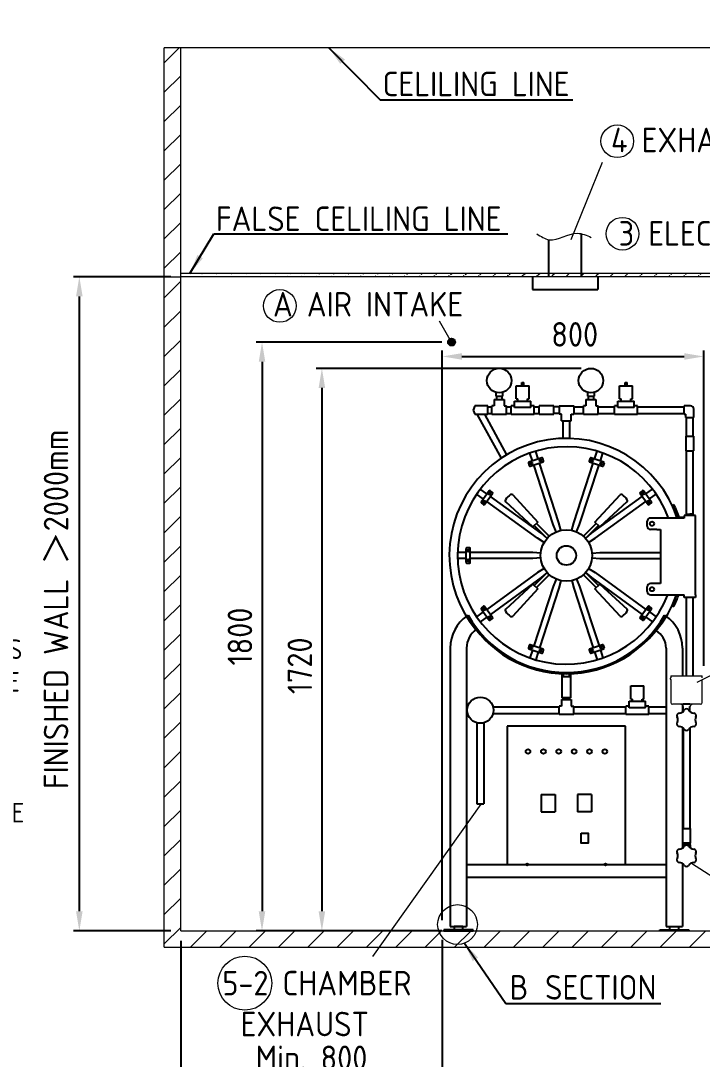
# Model space of a CAD drawing. Header units: millimetres. Extents: x -206364 to -140183, y -25143 to -12692.
# Drawn here: x -203042 to -200958, y -23269 to -20094 of the extents above; entities that cross this region are included whole.
import ezdxf

# ---------------------------------------------------------------- set-up
doc = ezdxf.new("R2010")
doc.units = ezdxf.units.MM
doc.linetypes.add('HIDDEN', pattern=[9.525, 6.35, -3.175])
doc.layers.get('0').update_dxf_attribs({"lineweight": 25})
for name, color, linetype, lineweight in [('D', 3, 'Continuous', 13), ('H', 2, 'HIDDEN', 15), ('S', 4, 'Continuous', 15)]:
    doc.layers.add(name, color=color, linetype=linetype, lineweight=lineweight)
doc.styles.get("Standard").update_dxf_attribs({"font": 'KAIU.TTF'})
doc.styles.add('STU25', font='isocp2.shx')
doc.dimstyles.new('STU25', dxfattribs={"dimscale": 30, "dimtxt": 2.5, "dimasz": 2, "dimexe": 0.6, "dimexo": 1, "dimgap": 1, "dimtad": 1, "dimdsep": 46, "dimtxsty": 'STU25', "dimcen": 2, "dimazin": 2, "dimtfac": 1, "dimtmove": 0, "dimatfit": 3, "dimfxl": 0, "dimtolj": 1, "dimtzin": 0, "dimarcsym": 0})
doc.dimstyles.new('STU25$7', dxfattribs={"dimscale": 30, "dimtxt": 2.5, "dimasz": 2, "dimexe": 1.25, "dimexo": 0.625, "dimgap": 1, "dimtad": 0, "dimdec": 4, "dimdsep": 46, "dimtxsty": 'STU25', "dimcen": 2.5, "dimazin": 2, "dimtfac": 1, "dimtdec": 4, "dimtmove": 0, "dimatfit": 3, "dimfxl": 0, "dimtolj": 1, "dimtzin": 0, "dimarcsym": 0})

# ---------------------------------------------------------------- blocks, each defined once
blk = doc.blocks.new('*D11')
at = {"layer": 'D', "color": 0, "linetype": 'Continuous', "lineweight": -2}
for p, q in [((-201753.4, -22843.9), (-201753.4, -21102.7)), ((-200953.4, -22066.9), (-200953.4, -21102.7)), ((-201693.4, -21120.7), (-201013.4, -21120.7))]:
    blk.add_line(p, q, dxfattribs=at)
at = {"layer": 'D', "color": 0}
for points in [[(-201693.4, -21110.7), (-201693.4, -21130.7), (-201753.4, -21120.7)], [(-201013.4, -21130.7), (-201013.4, -21110.7), (-200953.4, -21120.7)]]:
    blk.add_solid(points, dxfattribs=at)
at = {"layer": 'Defpoints', "color": 0}
for p in [(-200953.4, -21120.7), (-200953.4, -22096.9), (-201753.4, -22873.9)]:
    blk.add_point(p, dxfattribs=at)
at = {"layer": 'D', "color": 0, "insert": (-201348.4, -21053.2), "char_height": 75, "attachment_point": 5, "style": 'STU25'}
blk.add_mtext('\\A1;800', dxfattribs=at)
blk = doc.blocks.new('*D12')
at = {"layer": 'D', "color": 0, "linetype": 'Continuous', "lineweight": -2}
for p, q in [((-201328.9, -21157.1), (-202139.6, -21157.1)), ((-202121.6, -21217.1), (-202121.6, -22816.9)), ((-201847, -22876.9), (-202139.6, -22876.9))]:
    blk.add_line(p, q, dxfattribs=at)
at = {"layer": 'D', "color": 0}
for points in [[(-202111.6, -21217.1), (-202131.6, -21217.1), (-202121.6, -21157.1)], [(-202131.6, -22816.9), (-202111.6, -22816.9), (-202121.6, -22876.9)]]:
    blk.add_solid(points, dxfattribs=at)
at = {"layer": 'Defpoints', "color": 0}
for p in [(-201298.9, -21157.1), (-202121.6, -22876.9), (-201817, -22876.9)]:
    blk.add_point(p, dxfattribs=at)
at = {"layer": 'D', "color": 0, "insert": (-202189.1, -22066.3), "char_height": 75, "attachment_point": 5, "rotation": 90, "style": 'STU25'}
blk.add_mtext('\\A1;{\\Fisocp2.shx;1720}', dxfattribs=at)
blk = doc.blocks.new('*D13')
at = {"layer": 'D', "color": 0, "lineweight": -2}
for p, q in [((-202553.4, -22906.9), (-202553.4, -23350.4)), ((-201753.4, -22903.9), (-201753.4, -23350.4)), ((-202493.4, -23332.4), (-201813.4, -23332.4))]:
    blk.add_line(p, q, dxfattribs=at)
at = {"layer": 'D', "color": 0}
for points in [[(-202493.4, -23322.4), (-202493.4, -23342.4), (-202553.4, -23332.4)], [(-201813.4, -23342.4), (-201813.4, -23322.4), (-201753.4, -23332.4)]]:
    blk.add_solid(points, dxfattribs=at)
at = {"layer": 'Defpoints', "color": 0}
for p in [(-202553.4, -22876.9), (-201753.4, -22873.9), (-201753.4, -23332.4)]:
    blk.add_point(p, dxfattribs=at)
at = {"layer": 'D', "color": 0, "insert": (-202153.4, -23264.9), "char_height": 75, "attachment_point": 5, "style": 'STU25'}
blk.add_mtext('\\A1;Min. 800', dxfattribs=at)
blk = doc.blocks.new('*D15')
at = {"layer": 'D', "color": 0, "lineweight": -2}
for p, q in [((-201755.1, -21076.9), (-202322.7, -21076.9)), ((-202304.7, -21136.9), (-202304.7, -22816.9)), ((-201755.1, -22876.9), (-202322.7, -22876.9))]:
    blk.add_line(p, q, dxfattribs=at)
at = {"layer": 'D', "color": 0}
for points in [[(-202294.7, -21136.9), (-202314.7, -21136.9), (-202304.7, -21076.9)], [(-202314.7, -22816.9), (-202294.7, -22816.9), (-202304.7, -22876.9)]]:
    blk.add_solid(points, dxfattribs=at)
at = {"layer": 'Defpoints', "color": 0}
for p in [(-201725.1, -21076.9), (-202304.7, -22876.9), (-201725.1, -22876.9)]:
    blk.add_point(p, dxfattribs=at)
at = {"layer": 'D', "color": 0, "insert": (-202372.2, -21976.9), "char_height": 75, "attachment_point": 5, "rotation": 90, "style": 'STU25'}
blk.add_mtext('\\A1;1800', dxfattribs=at)
blk = doc.blocks.new('*D18')
at = {"layer": 'D', "color": 0, "lineweight": -2}
for p, q in [((-200153.4, -22857.3), (-200153.4, -23698.6)), ((-202553.4, -22906.9), (-202553.4, -23698.6)), ((-202493.4, -23680.6), (-200213.4, -23680.6))]:
    blk.add_line(p, q, dxfattribs=at)
at = {"layer": 'D', "color": 0}
for points in [[(-202493.4, -23670.6), (-202493.4, -23690.6), (-202553.4, -23680.6)], [(-200213.4, -23690.6), (-200213.4, -23670.6), (-200153.4, -23680.6)]]:
    blk.add_solid(points, dxfattribs=at)
at = {"layer": 'Defpoints', "color": 0}
for p in [(-200153.4, -22827.3), (-202553.4, -22876.9), (-200153.4, -23680.6)]:
    blk.add_point(p, dxfattribs=at)
at = {"layer": 'D', "color": 0, "insert": (-201305.8, -23609.3), "char_height": 75, "attachment_point": 5, "style": 'STU25'}
blk.add_mtext('\\A1;2400(STERILIZE SPACE)', dxfattribs=at)
blk = doc.blocks.new('*D20')
at = {"layer": 'D', "color": 0, "lineweight": -2}
for p, q in [((-202583.4, -20876.9), (-202881.4, -20876.9)), ((-202863.4, -20936.9), (-202863.4, -22816.9)), ((-202583.4, -22876.9), (-202881.4, -22876.9))]:
    blk.add_line(p, q, dxfattribs=at)
at = {"layer": 'D', "color": 0}
for points in [[(-202853.4, -20936.9), (-202873.4, -20936.9), (-202863.4, -20876.9)], [(-202873.4, -22816.9), (-202853.4, -22816.9), (-202863.4, -22876.9)]]:
    blk.add_solid(points, dxfattribs=at)
at = {"layer": 'Defpoints', "color": 0}
for p in [(-202553.4, -20876.9), (-202863.4, -22876.9), (-202553.4, -22876.9)]:
    blk.add_point(p, dxfattribs=at)
at = {"layer": 'D', "color": 0, "insert": (-202972.1, -22443.6), "char_height": 75, "attachment_point": 1, "rotation": 90, "style": 'STU25'}
blk.add_mtext('\\A1;FINISHED WALL {\\f標楷體|b0|i0|c136|p65;＞}2000mm', dxfattribs=at)

msp = doc.modelspace()

# ---------------------------------------------------------------- hatches: boundary and pattern name
msp.add_hatch(color=256).paths.add_polyline_path([(-201714.293, -21076.854, 1), (-201735.815, -21076.854, 1)])
at = {"layer": 'H', "linetype": 'HIDDEN', "ltscale": 5}
h = msp.add_hatch(dxfattribs=at)
h.set_pattern_fill('ANSI31', color=256, scale=20, style=0)
h.set_pattern_definition([(45, (31760.416, -3360.563), (-44.90128, 44.90128), [])])
h.paths.add_polyline_path([(-200103.423, -22926.854), (-200103.423, -20176.854), (-200153.423, -20176.854), (-200153.423, -22876.854), (-202553.423, -22876.854), (-202553.423, -20176.854), (-202603.423, -20176.854), (-202603.423, -22926.854)])
at = {"layer": 'H'}
h = msp.add_hatch(dxfattribs=at)
h.set_pattern_fill('ANSI31', color=256, scale=10, style=0)
h.set_pattern_definition([(45, (34989.665, -3360.563), (-22.4506403, 22.4506403), [])])
edge = h.paths.add_edge_path()
edge.add_line((-200153.423, -20876.854), (-202553.423, -20876.854))
edge.add_line((-200153.423, -20866.854), (-202553.423, -20866.854))

# ---------------------------------------------------------------- linework, layer by layer
at = {"linetype": 'Continuous'}
for p, q in [((-201327.923, -20876.854), (-201327.923, -20745.547)), ((-201427.923, -20876.854), (-201427.923, -20763.457)), ((-201477.923, -20876.854), (-201477.923, -20915.997)), ((-201277.923, -20876.854), (-201277.923, -20915.997)), ((-201477.923, -20915.997), (-201277.923, -20915.997)), ((-201510.347, -21210.621), (-201510.347, -21200.621)), ((-201510.347, -21200.621), (-201504.347, -21200.621)), ((-201504.347, -21210.621), (-201504.347, -21200.621)), ((-201194.423, -21210.621), (-201194.423, -21200.621)), ((-201194.423, -21200.621), (-201188.423, -21200.621)), ((-201188.423, -21210.621), (-201188.423, -21200.621)), ((-201589.357, -21230.773), (-201589.357, -21242.131)), ((-201569.357, -21230.773), (-201569.357, -21242.131)), ((-201527.347, -21210.621), (-201487.347, -21210.621)), ((-201527.347, -21250.621), (-201527.347, -21210.621)), ((-201487.347, -21250.621), (-201487.347, -21210.621)), ((-201308.923, -21230.773), (-201308.923, -21242.131)), ((-201288.923, -21230.773), (-201288.923, -21242.131)), ((-201211.423, -21210.621), (-201171.423, -21210.621)), ((-201211.423, -21250.621), (-201211.423, -21210.621)), ((-201171.423, -21250.621), (-201171.423, -21210.621)), ((-201594.357, -21252.131), (-201594.357, -21272.131)), ((-201594.357, -21252.131), (-201564.357, -21252.131)), ((-201589.357, -21242.131), (-201569.357, -21242.131)), ((-201589.357, -21252.131), (-201569.357, -21252.131)), ((-201587.357, -21242.131), (-201587.357, -21252.131)), ((-201571.357, -21242.131), (-201571.357, -21252.131)), ((-201571.357, -21242.131), (-201571.357, -21252.131)), ((-201564.357, -21252.131), (-201564.357, -21272.131)), ((-201532.347, -21267.131), (-201532.347, -21257.131)), ((-201532.347, -21257.131), (-201482.347, -21257.131)), ((-201532.347, -21277.131), (-201532.347, -21267.131)), ((-201527.347, -21250.621), (-201522.347, -21250.621)), ((-201522.347, -21257.131), (-201522.347, -21250.621)), ((-201492.347, -21250.621), (-201487.347, -21250.621)), ((-201492.347, -21257.131), (-201492.347, -21250.621)), ((-201482.347, -21267.131), (-201482.347, -21257.131)), ((-201482.347, -21277.131), (-201482.347, -21267.131)), ((-201313.923, -21252.131), (-201283.923, -21252.131)), ((-201313.923, -21252.131), (-201313.923, -21272.131)), ((-201308.923, -21242.131), (-201288.923, -21242.131)), ((-201308.923, -21252.131), (-201288.923, -21252.131)), ((-201306.923, -21242.131), (-201306.923, -21252.131)), ((-201290.923, -21242.131), (-201290.923, -21252.131)), ((-201290.923, -21242.131), (-201290.923, -21252.131)), ((-201283.923, -21252.131), (-201283.923, -21272.131)), ((-201216.423, -21257.131), (-201166.423, -21257.131)), ((-201216.423, -21267.131), (-201216.423, -21257.131)), ((-201216.423, -21277.131), (-201216.423, -21267.131)), ((-201211.423, -21250.621), (-201206.423, -21250.621)), ((-201206.423, -21257.131), (-201206.423, -21250.621)), ((-201176.423, -21250.621), (-201171.423, -21250.621)), ((-201176.423, -21257.131), (-201176.423, -21250.621)), ((-201166.423, -21267.131), (-201166.423, -21257.131)), ((-201166.423, -21277.131), (-201166.423, -21267.131)), ((-201653.923, -21272.131), (-201658.923, -21284.631)), ((-201658.923, -21284.631), (-201653.923, -21297.131)), ((-201613.923, -21272.131), (-201653.923, -21272.131)), ((-201653.923, -21297.131), (-201613.923, -21297.131)), ((-201647.587, -21297.131), (-201573.721, -21432.07)), ((-201624.493, -21297.131), (-201556.806, -21421.368)), ((-201613.923, -21297.131), (-201613.923, -21272.131)), ((-201613.923, -21274.631), (-201601.857, -21274.631)), ((-201613.923, -21294.631), (-201601.857, -21294.631)), ((-201601.857, -21297.131), (-201601.857, -21272.131)), ((-201594.357, -21272.131), (-201601.857, -21272.131)), ((-201601.857, -21297.131), (-201556.857, -21297.131)), ((-201564.357, -21272.131), (-201556.857, -21272.131)), ((-201556.857, -21297.131), (-201556.857, -21272.131)), ((-201556.857, -21274.631), (-201542.347, -21274.631)), ((-201556.857, -21294.631), (-201542.347, -21294.631)), ((-201542.347, -21297.131), (-201542.347, -21272.131)), ((-201532.347, -21272.131), (-201542.347, -21272.131)), ((-201542.347, -21297.131), (-201472.347, -21297.131)), ((-201482.347, -21277.131), (-201532.347, -21277.131)), ((-201472.347, -21272.131), (-201482.347, -21272.131)), ((-201472.347, -21297.131), (-201472.347, -21272.131)), ((-201472.347, -21274.631), (-201456.812, -21274.631)), ((-201472.347, -21294.631), (-201456.812, -21294.631)), ((-201456.812, -21297.131), (-201456.812, -21272.131)), ((-201411.812, -21272.131), (-201456.812, -21272.131)), ((-201456.812, -21297.131), (-201411.812, -21297.131)), ((-201411.812, -21297.131), (-201411.812, -21272.131)), ((-201396.423, -21274.631), (-201411.812, -21274.631)), ((-201396.423, -21294.631), (-201411.812, -21294.631)), ((-201396.423, -21272.131), (-201396.423, -21297.131)), ((-201396.423, -21272.131), (-201351.423, -21272.131)), ((-201388.923, -21297.131), (-201396.423, -21297.131)), ((-201388.923, -21317.131), (-201388.923, -21297.131)), ((-201358.923, -21297.131), (-201351.423, -21297.131)), ((-201358.923, -21317.131), (-201358.923, -21297.131)), ((-201351.423, -21272.131), (-201351.423, -21297.131)), ((-201351.423, -21274.631), (-201321.423, -21274.631)), ((-201351.423, -21294.631), (-201321.423, -21294.631)), ((-201321.423, -21297.131), (-201321.423, -21272.131)), ((-201313.923, -21272.131), (-201321.423, -21272.131)), ((-201321.423, -21297.131), (-201276.423, -21297.131)), ((-201283.923, -21272.131), (-201276.423, -21272.131)), ((-201276.423, -21297.131), (-201276.423, -21272.131)), ((-201276.423, -21274.631), (-201226.423, -21274.631)), ((-201276.423, -21294.631), (-201226.423, -21294.631)), ((-201226.423, -21297.131), (-201226.423, -21272.131)), ((-201216.423, -21272.131), (-201226.423, -21272.131)), ((-201226.423, -21297.131), (-201156.423, -21297.131)), ((-201166.423, -21277.131), (-201216.423, -21277.131)), ((-201156.423, -21272.131), (-201166.423, -21272.131)), ((-201156.423, -21297.131), (-201156.423, -21272.131)), ((-201156.423, -21274.631), (-201013.967, -21274.631)), ((-201156.423, -21294.631), (-201013.967, -21294.631)), ((-201013.967, -21297.131), (-201013.967, -21272.131)), ((-200993.967, -21272.131), (-201013.967, -21272.131)), ((-201013.967, -21297.131), (-201008.967, -21297.131)), ((-201008.967, -21307.131), (-201008.967, -21297.131)), ((-200983.967, -21307.131), (-200983.967, -21282.131)), ((-201388.923, -21317.131), (-201358.923, -21317.131)), ((-201008.967, -21307.131), (-200983.967, -21307.131)), ((-201006.467, -21364.131), (-201006.467, -21307.131)), ((-200986.467, -21364.131), (-200986.467, -21307.131)), ((-201008.967, -21364.131), (-200983.967, -21364.131)), ((-201008.967, -21364.131), (-201008.967, -21409.131)), ((-200983.967, -21409.131), (-200983.967, -21364.131)), ((-201008.967, -21409.131), (-200983.967, -21409.131)), ((-201006.467, -21607.131), (-201006.467, -21409.131)), ((-200986.467, -21607.131), (-200986.467, -21409.131)), ((-201537.986, -21543.873), (-201461.325, -21626.88)), ((-201286.522, -21626.88), (-201209.692, -21543.686)), ((-201476.174, -21641.729), (-201559.368, -21564.899)), ((-201188.666, -21565.068), (-201271.673, -21641.729)), ((-201013.967, -21614.631), (-201116.967, -21614.631)), ((-200978.967, -21607.131), (-201013.967, -21607.131)), ((-201013.967, -21607.131), (-201013.967, -21614.631)), ((-201003.433, -21603.095), (-201003.976, -21603.637)), ((-201003.976, -21606.589), (-201003.976, -21603.637)), ((-201003.433, -21603.095), (-200996.467, -21603.095)), ((-200989.5, -21603.095), (-200996.467, -21603.095)), ((-200989.5, -21603.095), (-200988.958, -21603.637)), ((-200988.958, -21606.589), (-200988.958, -21603.637)), ((-200978.967, -21614.631), (-200978.967, -21607.131)), ((-200978.967, -21849.631), (-200978.967, -21614.631)), ((-201461.325, -21626.88), (-201476.174, -21641.729)), ((-201472.108, -21637.663), (-201432.865, -21676.906)), ((-201426.148, -21670.189), (-201465.391, -21630.946)), ((-201282.456, -21630.946), (-201321.699, -21670.189)), ((-201314.981, -21676.906), (-201275.739, -21637.663)), ((-201271.673, -21641.729), (-201286.522, -21626.88)), ((-201096.967, -21649.631), (-201085.967, -21649.631)), ((-201085.967, -21649.631), (-201085.967, -21814.631)), ((-201432.865, -21781.355), (-201472.108, -21820.598)), ((-201465.391, -21827.315), (-201426.148, -21788.073)), ((-201321.699, -21788.073), (-201282.456, -21827.315)), ((-201275.739, -21820.598), (-201314.981, -21781.355)), ((-201559.181, -21893.194), (-201476.174, -21816.532)), ((-201461.325, -21831.381), (-201538.155, -21914.575)), ((-201476.174, -21816.532), (-201461.325, -21831.381)), ((-201286.522, -21831.381), (-201271.673, -21816.532)), ((-201209.86, -21914.388), (-201286.522, -21831.381)), ((-201271.673, -21816.532), (-201188.479, -21893.362)), ((-201085.967, -21814.631), (-201096.967, -21814.631)), ((-201116.967, -21849.631), (-201013.967, -21849.631)), ((-201013.967, -21857.131), (-201013.967, -21849.631)), ((-200978.967, -21857.131), (-201013.967, -21857.131)), ((-201006.467, -22096.854), (-201006.467, -21857.131)), ((-200986.467, -22096.854), (-200986.467, -21857.131)), ((-200978.967, -21849.631), (-200978.967, -21857.131)), ((-201159.881, -22128.121), (-201159.881, -22127.621)), ((-201159.881, -22127.621), (-201153.881, -22127.621)), ((-201153.881, -22128.121), (-201153.881, -22127.621)), ((-201176.881, -22128.121), (-201136.881, -22128.121)), ((-201176.881, -22168.121), (-201176.881, -22128.121)), ((-201136.881, -22168.121), (-201136.881, -22128.121)), ((-201388.923, -22189.631), (-201396.423, -22189.631)), ((-201396.423, -22214.631), (-201396.423, -22189.631)), ((-201388.923, -22169.631), (-201358.923, -22169.631)), ((-201388.923, -22169.631), (-201388.923, -22189.631)), ((-201383.923, -22169.631), (-201383.923, -22164.631)), ((-201363.923, -22169.631), (-201363.923, -22164.631)), ((-201358.923, -22169.631), (-201358.923, -22189.631)), ((-201358.923, -22189.631), (-201351.423, -22189.631)), ((-201351.423, -22214.631), (-201351.423, -22189.631)), ((-201181.881, -22189.631), (-201191.881, -22189.631)), ((-201191.881, -22214.631), (-201191.881, -22189.631)), ((-201181.881, -22174.631), (-201131.881, -22174.631)), ((-201181.881, -22184.631), (-201181.881, -22174.631)), ((-201181.881, -22194.631), (-201181.881, -22184.631)), ((-201176.881, -22168.121), (-201171.881, -22168.121)), ((-201171.881, -22174.631), (-201171.881, -22168.121)), ((-201141.881, -22168.121), (-201136.881, -22168.121)), ((-201141.881, -22174.631), (-201141.881, -22168.121)), ((-201131.881, -22184.631), (-201131.881, -22174.631)), ((-201131.881, -22194.631), (-201131.881, -22184.631)), ((-201121.881, -22189.631), (-201131.881, -22189.631)), ((-201121.881, -22214.631), (-201121.881, -22189.631)), ((-201016.573, -22204.889), (-201016.573, -22190.335)), ((-200996.273, -22204.889), (-200996.273, -22190.335)), ((-201598.397, -22192.131), (-201396.423, -22192.131)), ((-201598.397, -22212.131), (-201396.423, -22212.131)), ((-201396.423, -22214.631), (-201351.423, -22214.631)), ((-201351.423, -22192.131), (-201191.881, -22192.131)), ((-201351.423, -22212.131), (-201191.881, -22212.131)), ((-201191.881, -22214.631), (-201121.881, -22214.631)), ((-201131.881, -22194.631), (-201181.881, -22194.631)), ((-201121.881, -22192.131), (-201068.923, -22192.131)), ((-201121.881, -22212.131), (-201068.923, -22212.131)), ((-201016.423, -22256.779), (-201016.423, -22563.685)), ((-200996.423, -22256.779), (-200996.423, -22563.685)), ((-201018.923, -22563.685), (-201018.923, -22608.685)), ((-201018.923, -22563.685), (-200993.923, -22563.685)), ((-200993.923, -22608.685), (-200993.923, -22563.685)), ((-201018.923, -22608.685), (-200993.923, -22608.685)), ((-201018.923, -22613.685), (-200993.923, -22613.685)), ((-201018.923, -22613.685), (-201018.923, -22623.901)), ((-200996.423, -22608.685), (-201016.423, -22608.685)), ((-201016.423, -22608.685), (-201016.423, -22613.685)), ((-200996.423, -22608.685), (-200996.423, -22613.685)), ((-200993.923, -22623.901), (-200993.923, -22613.685)), ((-201659.423, -22873.854), (-201748.423, -22873.854)), ((-201748.423, -22873.854), (-201748.423, -22876.854)), ((-201748.423, -22876.854), (-201659.423, -22876.854)), ((-201690.644, -22863.854), (-201717.202, -22863.854)), ((-201717.202, -22863.854), (-201717.202, -22873.854)), ((-201690.644, -22873.854), (-201690.644, -22863.854)), ((-201659.423, -22876.854), (-201659.423, -22873.854)), ((-201088.423, -22873.854), (-200999.423, -22873.854)), ((-201088.423, -22876.854), (-201088.423, -22873.854)), ((-200999.423, -22876.854), (-201088.423, -22876.854)), ((-201057.202, -22873.854), (-201057.202, -22863.854)), ((-201030.644, -22863.854), (-201030.644, -22873.854)), ((-200999.423, -22873.854), (-200999.423, -22876.854))]:
    msp.add_line(p, q, dxfattribs=at)
for p, q in [((-201383.923, -21317.131), (-201363.923, -21317.131)), ((-201383.923, -21371.27), (-201383.923, -21317.131)), ((-201363.923, -21317.131), (-201363.923, -21371.27)), ((-201477.827, -21440.092), (-201485.665, -21415.969)), ((-201459.756, -21434.221), (-201467.594, -21410.098)), ((-201288.09, -21434.221), (-201280.252, -21410.098)), ((-201270.02, -21440.092), (-201262.182, -21415.969)), ((-201490.048, -21446.166), (-201487.267, -21454.725)), ((-201448.819, -21430.667), (-201488.764, -21443.646)), ((-201484.746, -21456.009), (-201444.802, -21443.031)), ((-201414.566, -21634.787), (-201473.809, -21452.456)), ((-201396.496, -21628.916), (-201455.739, -21446.584)), ((-201443.518, -21440.511), (-201446.299, -21431.951)), ((-201351.35, -21628.916), (-201292.107, -21446.584)), ((-201333.28, -21634.787), (-201274.037, -21452.456)), ((-201301.547, -21431.951), (-201304.329, -21440.511)), ((-201303.044, -21443.031), (-201263.1, -21456.009)), ((-201259.083, -21443.646), (-201299.027, -21430.667)), ((-201260.58, -21454.725), (-201257.799, -21446.166)), ((-201627.875, -21556.366), (-201648.396, -21541.458)), ((-201616.708, -21540.995), (-201637.228, -21526.086)), ((-201609.948, -21531.691), (-201634.635, -21565.67)), ((-201624.118, -21573.311), (-201599.431, -21539.332)), ((-201599.873, -21536.539), (-201607.154, -21531.249)), ((-201451.09, -21661.323), (-201606.19, -21548.636)), ((-201296.757, -21661.323), (-201141.656, -21548.636)), ((-201148.416, -21539.332), (-201123.729, -21573.311)), ((-201140.692, -21531.249), (-201147.973, -21536.539)), ((-201113.212, -21565.67), (-201137.899, -21531.691)), ((-201131.139, -21540.995), (-201110.619, -21526.086)), ((-201119.971, -21556.366), (-201099.451, -21541.458)), ((-201634.193, -21568.464), (-201626.911, -21573.754)), ((-201462.258, -21676.695), (-201617.358, -21564.007)), ((-201285.589, -21676.695), (-201130.488, -21564.007)), ((-201120.935, -21573.754), (-201113.654, -21568.464)), ((-201050.56, -21575.62), (-201045.141, -21573.044)), ((-201013.967, -21613.131), (-201028.929, -21613.131)), ((-201405.326, -21656.913), (-201414.566, -21634.787)), ((-201390.967, -21652.247), (-201396.496, -21628.916)), ((-201356.88, -21652.247), (-201351.35, -21628.916)), ((-201342.521, -21656.913), (-201333.28, -21634.787)), ((-201126.967, -21639.631), (-201126.967, -21624.631)), ((-201096.967, -21649.631), (-201116.967, -21649.631)), ((-201441.777, -21689.163), (-201462.258, -21676.695)), ((-201432.903, -21676.948), (-201451.09, -21661.323)), ((-201314.944, -21676.948), (-201296.757, -21661.323)), ((-201306.069, -21689.163), (-201285.589, -21676.695)), ((-201680.923, -21708.131), (-201680.923, -21750.131)), ((-201669.923, -21706.131), (-201678.923, -21706.131)), ((-201667.923, -21750.131), (-201667.923, -21708.131)), ((-201680.923, -21719.631), (-201706.288, -21719.631)), ((-201680.923, -21738.631), (-201706.288, -21738.631)), ((-201476.208, -21719.631), (-201667.923, -21719.631)), ((-201476.208, -21738.631), (-201667.923, -21738.631)), ((-201452.311, -21721.582), (-201476.208, -21719.631)), ((-201452.311, -21736.68), (-201476.208, -21738.631)), ((-201295.536, -21721.582), (-201271.638, -21719.631)), ((-201295.536, -21736.68), (-201271.638, -21738.631)), ((-201271.638, -21719.631), (-201085.967, -21719.631)), ((-201271.638, -21738.631), (-201085.967, -21738.631)), ((-201678.923, -21752.131), (-201669.923, -21752.131)), ((-201441.777, -21769.098), (-201462.258, -21781.567)), ((-201306.069, -21769.098), (-201285.589, -21781.567)), ((-201462.258, -21781.567), (-201617.358, -21894.254)), ((-201451.09, -21796.938), (-201606.19, -21909.625)), ((-201432.903, -21781.313), (-201451.09, -21796.938)), ((-201405.326, -21801.349), (-201414.566, -21823.474)), ((-201390.967, -21806.014), (-201396.496, -21829.345)), ((-201356.88, -21806.014), (-201351.35, -21829.345)), ((-201342.521, -21801.349), (-201333.28, -21823.474)), ((-201314.944, -21781.313), (-201296.757, -21796.938)), ((-201296.757, -21796.938), (-201141.656, -21909.625)), ((-201285.589, -21781.567), (-201130.488, -21894.254)), ((-201414.566, -21823.474), (-201473.809, -22005.806)), ((-201396.496, -21829.345), (-201455.739, -22011.677)), ((-201351.35, -21829.345), (-201292.107, -22011.677)), ((-201333.28, -21823.474), (-201274.037, -22005.806)), ((-201126.967, -21839.631), (-201126.967, -21824.631)), ((-201096.967, -21814.631), (-201116.967, -21814.631)), ((-201627.875, -21901.895), (-201648.396, -21916.804)), ((-201634.635, -21892.591), (-201609.948, -21926.57)), ((-201626.911, -21884.508), (-201634.193, -21889.798)), ((-201599.431, -21918.929), (-201624.118, -21884.95)), ((-201123.729, -21884.95), (-201148.416, -21918.929)), ((-201137.899, -21926.57), (-201113.212, -21892.591)), ((-201113.654, -21889.798), (-201120.935, -21884.508)), ((-201119.971, -21901.895), (-201099.451, -21916.804)), ((-201050.56, -21882.641), (-201045.141, -21885.218)), ((-201674.27, -21911.886), (-201677.752, -21913.854)), ((-201616.708, -21917.266), (-201637.228, -21932.175)), ((-201607.154, -21927.013), (-201599.873, -21921.723)), ((-201147.973, -21921.723), (-201140.692, -21927.013)), ((-201131.139, -21917.266), (-201110.619, -21932.175)), ((-201073.576, -21911.886), (-201070.094, -21913.854)), ((-201728.923, -22012.152), (-201728.923, -22863.854)), ((-201678.923, -22012.152), (-201678.923, -22863.854)), ((-201487.267, -22003.536), (-201490.048, -22012.096)), ((-201488.764, -22014.616), (-201448.819, -22027.594)), ((-201477.827, -22018.169), (-201485.665, -22042.292)), ((-201444.802, -22015.231), (-201484.746, -22002.252)), ((-201459.756, -22024.041), (-201467.594, -22048.164)), ((-201446.299, -22026.31), (-201443.518, -22017.751)), ((-201304.329, -22017.751), (-201301.547, -22026.31)), ((-201263.1, -22002.252), (-201303.044, -22015.231)), ((-201299.027, -22027.594), (-201259.083, -22014.616)), ((-201288.09, -22024.041), (-201280.252, -22048.164)), ((-201270.02, -22018.169), (-201262.182, -22042.292)), ((-201257.799, -22012.096), (-201260.58, -22003.536)), ((-201068.923, -22012.152), (-201068.923, -22863.854)), ((-201018.923, -22012.152), (-201018.923, -22096.854)), ((-201386.923, -22164.631), (-201386.923, -22086.895)), ((-201383.923, -22086.991), (-201383.923, -22098.631)), ((-201363.923, -22098.631), (-201363.923, -22086.991)), ((-201360.923, -22086.895), (-201360.923, -22164.631)), ((-201383.923, -22098.631), (-201363.923, -22098.631)), ((-201360.923, -22164.631), (-201386.923, -22164.631)), ((-201018.923, -22183.854), (-201018.923, -22208.093)), ((-201006.423, -22183.854), (-201016.573, -22183.854)), ((-200996.273, -22183.854), (-201006.423, -22183.854)), ((-201016.573, -22204.889), (-201016.573, -22206.293)), ((-200996.273, -22206.293), (-200996.273, -22204.889)), ((-201648.127, -22241.678), (-201648.127, -22488.679)), ((-201626.127, -22241.678), (-201626.127, -22488.679)), ((-201192.673, -22251.354), (-201555.173, -22251.354)), ((-201555.173, -22251.354), (-201555.173, -22673.854)), ((-201192.673, -22673.854), (-201192.673, -22251.354)), ((-201018.923, -22254.842), (-201018.923, -22623.9)), ((-201450.523, -22459.854), (-201450.523, -22512.354)), ((-201450.523, -22459.854), (-201407.823, -22459.854)), ((-201407.823, -22459.854), (-201407.823, -22512.354)), ((-201296.823, -22459.854), (-201339.523, -22459.854)), ((-201339.523, -22459.854), (-201339.523, -22512.354)), ((-201296.823, -22459.854), (-201296.823, -22512.354)), ((-201648.127, -22488.679), (-201626.127, -22488.679)), ((-201450.523, -22512.354), (-201407.823, -22512.354)), ((-201296.823, -22512.354), (-201339.523, -22512.354)), ((-201678.923, -22673.854), (-201068.923, -22673.854)), ((-201555.173, -22673.854), (-201192.673, -22673.854)), ((-201018.923, -22670.651), (-201018.923, -22863.854)), ((-201678.923, -22712.354), (-201068.923, -22712.354)), ((-201728.923, -22863.854), (-201678.923, -22863.854)), ((-201068.923, -22863.854), (-201018.923, -22863.854))]:
    msp.add_line(p, q)
at = {"color": 7, "linetype": 'Continuous', "lineweight": 15}
for p, q in [((-201054.423, -22096.854), (-200958.423, -22096.854)), ((-201054.423, -22096.854), (-201054.423, -22103.07)), ((-201054.423, -22108.638), (-201054.423, -22178.854)), ((-200958.423, -22103.07), (-200958.423, -22096.854)), ((-200958.423, -22178.854), (-200958.423, -22108.638)), ((-200963.423, -22183.854), (-201049.423, -22183.854))]:
    msp.add_line(p, q, dxfattribs=at)
msp.add_lwpolyline([(-201329.173, -22578.504), (-201307.173, -22578.504), (-201307.173, -22608.704), (-201329.173, -22608.704)], close=True)
for centre, radius in [((-201725.054, -21076.854), 10.761), ((-201481.049, -21447.973), 3.5), ((-201452.517, -21438.703), 3.5), ((-201295.33, -21438.703), 3.5), ((-201266.798, -21447.973), 3.5), ((-201608.216, -21540.366), 3.5), ((-201139.63, -21540.366), 3.5), ((-201625.85, -21564.636), 3.5), ((-201121.997, -21564.636), 3.5), ((-201111.967, -21632.131), 6.5), ((-201674.423, -21714.131), 3.5), ((-201373.923, -21729.131), 29.644), ((-201674.423, -21744.131), 3.5), ((-201111.967, -21832.131), 6.5), ((-201625.85, -21893.625), 3.5), ((-201121.997, -21893.625), 3.5), ((-201608.216, -21917.895), 3.5), ((-201139.63, -21917.895), 3.5), ((-201481.049, -22010.288), 3.5), ((-201452.517, -22019.558), 3.5), ((-201295.33, -22019.558), 3.5), ((-201266.798, -22010.288), 3.5), ((-201491.173, -22328.354), 7), ((-201444.173, -22328.354), 7), ((-201397.173, -22328.354), 7), ((-201350.173, -22328.354), 7), ((-201303.173, -22328.354), 7), ((-201256.173, -22328.354), 7), ((-201493.923, -22673.854), 3), ((-201253.923, -22673.854), 3)]:
    msp.add_circle(centre, radius)
at = {"linetype": 'Continuous'}
for centre, radius in [((-201579.357, -21194.417), 37.5), ((-201298.923, -21194.631), 37.5), ((-201373.923, -21729.131), 78.75), ((-201637.127, -22202.131), 40)]:
    msp.add_circle(centre, radius, dxfattribs=at)
for centre, radius, start, end in [((-200993.967, -21282.131), 10, 0, 90), ((-201513.567, -21589.487), 55.773, 123.648227, 146.352885), ((-201541.7, -21547.221), 5, 42.039064, 123.648227), ((-201206.152, -21547.226), 5.007, 56.352885, 135), ((-201234.28, -21589.487), 55.773, 33.648227, 56.352885), ((-201555.828, -21561.359), 5.007, 146.352885, 225), ((-201192.014, -21561.354), 5, 312.039064, 33.648227), ((-201555.833, -21896.907), 5, 132.039064, 213.648227), ((-201513.567, -21868.774), 55.773, 213.648227, 236.352885), ((-201234.28, -21868.774), 55.773, 303.648227, 326.352885), ((-201192.019, -21896.902), 5.007, 326.352885, 45), ((-201541.695, -21911.035), 5.007, 236.352885, 315), ((-201206.147, -21911.04), 5, 222.039064, 303.648227)]:
    msp.add_arc(centre, radius, start, end, dxfattribs=at)
for centre, radius, start, end in [((-201373.923, -21729.131), 358, 18.65279, 340.330613), ((-201373.923, -21729.131), 332.5, 20.142788, 338.751969), ((-201488.146, -21445.548), 2, 108, 198), ((-201485.365, -21454.107), 2, 198, 288), ((-201448.201, -21432.569), 2, 18, 108), ((-201445.42, -21441.129), 2, 288, 18), ((-201302.426, -21441.129), 2, 162, 252), ((-201299.645, -21432.569), 2, 72, 162), ((-201262.482, -21454.107), 2, 252, 342), ((-201259.701, -21445.548), 2, 342, 72), ((-201608.33, -21532.867), 2, 54, 144), ((-201601.049, -21538.157), 2, 324, 54), ((-201146.798, -21538.157), 2, 126, 216), ((-201139.517, -21532.867), 2, 36, 126), ((-201633.017, -21566.846), 2, 144, 234), ((-201625.736, -21572.136), 2, 234, 324), ((-201122.111, -21572.136), 2, 216, 306), ((-201114.83, -21566.846), 2, 306, 36), ((-201373.423, -21729.131), 357.5, 18.679842, 25.429472), ((-201373.423, -21729.131), 363.5, 18.360399, 25.429472), ((-201373.423, -21729.131), 363.5, 18.360399, 25.429472), ((-201116.967, -21624.631), 10, 90, 180), ((-201116.967, -21639.631), 10, 180, 270), ((-201678.923, -21708.131), 2, 90, 180), ((-201669.923, -21708.131), 2, 0, 90), ((-201678.923, -21750.131), 2, 180, 270), ((-201669.923, -21750.131), 2, 270, 0), ((-201116.967, -21824.631), 10, 90, 180), ((-201116.967, -21839.631), 10, 180, 270), ((-201373.423, -21729.131), 357.5, 334.570528, 340.301967), ((-201373.423, -21729.131), 363.5, 334.570528, 340.640197), ((-201373.423, -21729.131), 363.5, 334.570528, 340.640197), ((-201633.017, -21891.416), 2, 126, 216), ((-201625.736, -21886.126), 2, 36, 126), ((-201122.111, -21886.126), 2, 54, 144), ((-201114.83, -21891.416), 2, 324, 54), ((-201608.923, -22012.152), 120, 125, 180), ((-201373.923, -21742.131), 349, 209.474974, 330.525026), ((-201373.923, -21742.131), 345, 209.474974, 330.525026), ((-201608.33, -21925.395), 2, 216, 306), ((-201601.049, -21920.104), 2, 306, 36), ((-201146.798, -21920.104), 2, 144, 234), ((-201139.517, -21925.395), 2, 234, 324), ((-201138.923, -22012.152), 120, 0, 55), ((-201608.923, -22012.152), 70, 125.593335, 180), ((-201128.923, -22012.152), 60, 0, 61.900167), ((-201488.146, -22012.714), 2, 162, 252), ((-201485.365, -22004.154), 2, 72, 162), ((-201448.201, -22025.692), 2, 252, 342), ((-201445.42, -22017.133), 2, 342, 72), ((-201302.426, -22017.133), 2, 108, 198), ((-201299.645, -22025.692), 2, 198, 288), ((-201262.482, -22004.154), 2, 18, 108), ((-201259.701, -22012.714), 2, 288, 18)]:
    msp.add_arc(centre, radius, start, end)
at = {"color": 7, "linetype": 'Continuous', "lineweight": 15}
for centre, radius, start, end in [((-201054.423, -22105.854), 2.5, 96.15064, 263.84936), ((-201054.723, -22103.07), 0.3, 276.15064, 0), ((-201054.723, -22108.638), 0.3, 0, 83.84936), ((-201049.423, -22178.854), 5, 180, 270), ((-201025.934, -22193.854), 10, 20.605558, 90), ((-200986.913, -22193.854), 10, 90, 159.394442), ((-200963.423, -22178.854), 5, 270, 0)]:
    msp.add_arc(centre, radius, start, end, dxfattribs=at)
at = {"color": 7, "linetype": 'Continuous'}
for centre, radius, start, end in [((-201028.149, -22218.924), 7.973, 91.15518, 208.84482), ((-201028.149, -22218.924), 7.972, 91.15518, 208.84482), ((-201050.923, -22231.467), 18.027, 331.15518, 28.84482), ((-201050.923, -22231.467), 18.028, 331.15518, 28.84482), ((-201028.673, -22192.929), 18.028, 271.15518, 328.84482), ((-201028.673, -22192.929), 18.027, 271.15518, 328.84482), ((-201006.423, -22206.38), 7.973, 31.15518, 148.84482), ((-201006.423, -22206.38), 7.972, 31.15518, 148.84482), ((-200984.173, -22192.929), 18.028, 211.15518, 268.84482), ((-200984.173, -22192.929), 18.027, 211.15518, 268.84482), ((-200984.697, -22218.924), 7.973, 331.15518, 88.84482), ((-200984.697, -22218.924), 7.972, 331.15518, 88.84482), ((-200961.923, -22231.467), 18.028, 151.15518, 208.84482), ((-200961.923, -22231.467), 18.027, 151.15518, 208.84482), ((-201028.149, -22244.011), 7.972, 151.15518, 268.84482), ((-201028.149, -22244.011), 7.973, 151.15518, 268.84482), ((-201028.673, -22270.005), 18.028, 31.15518, 88.84482), ((-201028.673, -22270.005), 18.027, 31.15518, 88.84482), ((-200984.173, -22270.005), 18.028, 91.15518, 148.84482), ((-200984.173, -22270.005), 18.027, 91.15518, 148.84482), ((-200984.697, -22244.011), 7.972, 271.15518, 28.84482), ((-200984.697, -22244.011), 7.973, 271.15518, 28.84482), ((-201006.423, -22256.554), 7.972, 211.15518, 328.84482), ((-201006.423, -22256.554), 7.973, 211.15518, 328.84482), ((-201028.149, -22634.732), 7.973, 91.15518, 208.84482), ((-201028.149, -22634.732), 7.972, 91.15518, 208.84482), ((-201028.673, -22608.738), 18.027, 271.15518, 328.84482), ((-201028.673, -22608.738), 18.028, 271.15518, 328.84482), ((-201006.423, -22622.189), 7.973, 31.15518, 148.84482), ((-201006.423, -22622.189), 7.972, 31.15518, 148.84482), ((-200984.173, -22608.738), 18.028, 211.15518, 268.84482), ((-200984.173, -22608.738), 18.027, 211.15518, 268.84482), ((-200984.697, -22634.732), 7.973, 331.15518, 88.84482), ((-200984.697, -22634.732), 7.972, 331.15518, 88.84482), ((-201028.149, -22659.819), 7.973, 151.15518, 268.84482), ((-201028.149, -22659.819), 7.972, 151.15518, 268.84482), ((-201050.923, -22647.276), 18.027, 331.15518, 28.84482), ((-201050.923, -22647.276), 18.028, 331.15518, 28.84482), ((-200984.697, -22659.819), 7.973, 271.15518, 28.84482), ((-200984.697, -22659.819), 7.972, 271.15518, 28.84482), ((-200961.923, -22647.276), 18.028, 151.15518, 208.84482), ((-200961.923, -22647.276), 18.027, 151.15518, 208.84482), ((-201028.673, -22685.814), 18.028, 31.15518, 88.84482), ((-201028.673, -22685.814), 18.027, 31.15518, 88.84482), ((-201006.423, -22672.363), 7.972, 211.15518, 328.84482), ((-201006.423, -22672.363), 7.973, 211.15518, 328.84482), ((-200984.173, -22685.814), 18.028, 91.15518, 148.84482), ((-200984.173, -22685.814), 18.027, 91.15518, 148.84482)]:
    msp.add_arc(centre, radius, start, end, dxfattribs=at)
at = {"layer": 'D'}
for p, q in [((-201359.447, -20763.241), (-201263.144, -20526.822)), ((-201725.054, -21076.854), (-201762.314, -21012.848)), ((-200974.038, -22116.434), (-200829.492, -22043.112)), ((-201635.35, -22489.885), (-201966.92, -22955.41)), ((-200991.303, -22669.256), (-200844.541, -22763.95))]:
    msp.add_line(p, q, dxfattribs=at)
at = {"layer": 'D', "linetype": 'Continuous'}
msp.add_line((-202603.423, -20876.854), (-202553.423, -20876.854), dxfattribs=at)
at = {"layer": 'D'}
for centre, radius in [((-201218.172, -20462.877), 50), ((-201202.362, -20745.519), 50), ((-202250.268, -20966.256), 50), ((-201706.782, -22857.377), 60.747), ((-202357.096, -23036.71), 82.5)]:
    msp.add_circle(centre, radius, dxfattribs=at)
msp.add_spline([(-201464.455, -20745.416), (-201426.55, -20763.678), (-201340.212, -20744.011), (-201298.096, -20756.654)], degree=3, dxfattribs=at)
at = {"layer": 'S', "linetype": 'Continuous'}
for p, q in [((-202603.423, -22926.854), (-202603.423, -20176.854)), ((-200103.423, -20176.854), (-202603.423, -20176.854)), ((-202553.423, -22876.854), (-202553.423, -20176.854)), ((-200153.423, -20866.854), (-202553.423, -20866.854)), ((-200153.423, -20876.854), (-202553.423, -20876.854)), ((-202553.423, -22876.854), (-200153.423, -22876.854)), ((-202603.423, -22926.854), (-200103.423, -22926.854))]:
    msp.add_line(p, q, dxfattribs=at)

# ---------------------------------------------------------------- texts
at = {"layer": 'D', "color": 11, "insert": (-205941.144, -17584.555), "char_height": 59.999996, "attachment_point": 1, "style": 'STU25'}
msp.add_mtext('{\\A1;}\\P{\\A1;1.COLD TREATEDWATER INTAKE OF  SUPPLIED AT TEMPERATURE OF 25°C,CONSUMPTION }\\P{\\A1;\\F???; }{\\A1;\\Fisocp2.shx;PER 8}{\\A1;\\f標楷體|b0|i0|c136|p65;~}{\\A1;\\Fisocp2.shx;10L/CYC, HARDNESS OF WATER}{\\A1;\\f新細明體|b0|i0|c136|p16;≦}{\\A1;\\Fisocp2.shx;0.2°fH(0.02mmol/L),pH 5}{\\A1;\\f標楷體|b0|i0|c136|p65;~}{\\A1;\\Fisocp2.shx;7AND WITH }\\P{\\A1;\\F???; }{\\A1;\\Fisocp2.shx;CONDUCTIVITY }{\\A1;\\f新細明體|b0|i0|c136|p16;≦}{\\A1;\\Fisocp2.shx;15}{\\A1;\\f新細明體|b0|i0|c136|p16;μ}{\\A1;\\Fisocp2.shx;S/cm.}\\P{\\A1;\\Fisocp2.shx;NOTE:}\\P{\\A1;\\F????; }{\\A1;\\Fisocp2.shx;EACH TIME THE STEAM GENERATOR IS EMPTIED FOR CLEANING OR MAINTENANCE, }\\P{\\A1;\\F????; }{\\A1;\\Fisocp2.shx;A FURTHER 15 LITER OF WATER ARE NEEDED TO FILL IT UP AGAIN.}\\P{\\A1;\\Fisocp2.shx;2. DRAINAGE PIPE ∅}{\\A1;\\f新細明體|b0|i0|c136|p16;≧}{\\A1;\\Fisocp2.shx;1" METALLIC PIPE, CORROSION RESISTANCE 2"G. AND A }\\P{\\A1;\\F???; }{\\A1;\\Fisocp2.shx;TEMPERATURE OF 100°C ABOVE.}\\P{\\A1;\\Fisocp2.shx;3.ELECTRIC INTAKE ,15W,WIRE 4 m LONG. (GENERAL POWER SUPPLY TO THE STERILIZER)}\\P{\\A1;\\Fisocp2.shx;}\\P{\\A1;\\Fisocp2.shx;}\\P{\\A1;\\Fisocp2.shx;}\\P{\\A1;\\Fisocp2.shx;}\\P{\\A1;\\Fisocp2.shx;}\\P{\\A1;\\Fisocp2.shx;NOTE:POWER INPUT MUST BE INSTALLED ACCORDING TO LOCAL APPLICABLE NORMS.}\\P{\\A1;NOTE: ONCE THERE EXISTS REVERSING OF FAN BLADES THAT WILL CAUSED NO VACUUM VALUE, }\\P{\\A1;TURN OFF THE MAIN POWER AND THEN SWITCH ANY TWO LINES OF THE THREE-PHASES }\\P{\\A1;EXCEPT GROUND LINE. }\\P{\\A1;YOU MAY HAVE TO REPEAT THIS SWITCHING STEPS FOR TWO TIMES TO MATCH }\\P{\\A1;WITH THE CORRECT ROTATING DIRECTION AS SHOWN ON THE PUMP. }\\P{\\A1;\\Fisocp2.shx;4.CEILING MOUNTED AIR EXTRACTION WITH GRILLE DRAW 300 Kcal/h (LOADING / }\\P{\\A1;\\F???; }{\\A1;\\Fisocp2.shx;UNLOADING AREA).}\\P{\\A1;\\Fisocp2.shx;5.DRAINAGE PIPE AND EXHAUST}{\\A1;\\F????; }{\\A1;\\Fisocp2.shx;CONNECTING PIPE MUST KEEP THE STRAIGHT,}\\P{\\A1;\\F????; }{\\A1;\\Fisocp2.shx;SHALL NOTBE BENT.}\\P{\\A1;\\Fisocp2.shx;}\\P{\\A1;\\Fisocp2.shx;B. THE EQUIPMENT SHALL BE ADJUST TO A ANGLE OF 1°-2° WITH REAR SITE }\\P{\\A1;\\F???; }{\\A1;\\Fisocp2.shx;HIGHER THAN FRONT SITE FOR THE PROPER OPERATION OF DRY AND DRAINAGE.}\\P{\\A1;\\Fisocp2.shx;}\\P{\\A1;\\Fisocp2.shx;IMPORTANT}{\\A1;\\f標楷體|b0|i0|c136|p65;：}{\\A1;\\Fisocp2.shx;ENVIRONMENT CONDITIONS IN THE STERILE AREA:}\\P{\\A1;\\Fisocp2.shx;-THE STERILE AREA TEMPERATURE MUST BE }{\\A1;\\f標楷體|b0|i0|c136|p65;≦}{\\A1;\\Fisocp2.shx; 40°C ;HUMIDITY }{\\A1;\\f標楷體|b0|i0|c136|p65;≦}{\\A1;\\Fisocp2.shx; 85%RH}\\P{\\A1;\\Fisocp2.shx;-TO KEEP THESE CONDITIONS IN THE STERILE AREA AND DEPENDING ON THE Kcal. }\\P{\\A1;\\F???; }{\\A1;\\Fisocp2.shx;LOST BY THE EQUIPMENT INDICATED IN THE ITEMS 4 , WE SUGGEST THAT THE }\\P{\\A1;\\F???; }{\\A1;\\Fisocp2.shx;EXTRACTOR AND THE DIAMETER OF THE EXTRACTION TUBE ARE CALCULATED }\\P{\\A1;\\F???; }{\\A1;\\Fisocp2.shx;AND MADE BY A SPECIALIZED COMPANY.}\\P{\\A1;\\Fisocp2.shx;}\\P{\\A1;\\Fisocp2.shx;ATTENTION}{\\A1;\\fArial|b0|i0|c0|p34;:}\\P{\\A1;\\Fisocp2.shx;- THE ELECTRIC WIRES TO THE STERILIZER SHOULD BE DRIVEN BY AN HERMETIC }\\P{\\A1;\\F???; }{\\A1;\\Fisocp2.shx;CONDUIT.  }\\P{\\A1;\\Fisocp2.shx;- THE INDICATED AIR EXTRACTION IS ONLY TO DISSIPATE THE HEAT OF THE }\\P{\\A1;\\F???; }{\\A1;\\Fisocp2.shx;MACHINE AND MUST BE INDEPENDENT OF THE CLIMATE CONTROL SYSTEM OF THE }\\P{\\A1;\\F???; }{\\A1;\\Fisocp2.shx;ZONE.}\\P{\\A1;\\Fisocp2.shx;- CHAMBER DIMENSIONS: ∅610x1550 mm}\\P{\\A1;\\Fisocp2.shx;- DEVICE OUTSIDE DIMENSIONS: W800mmxH1720mmxD1885mm}\\P{\\A1;\\Fisocp2.shx;- ALL THE OUTLETS MUST BE INSTALLED ACCORDING TO LOCAL APPLICABLE NORMS}\\P{\\A1;\\Fisocp2.shx;- IF THERE IS NO FALSE CEILING, THE AIR EXTRACTION, MUST BE INSTALLED IN THE }\\P{\\A1;\\F???; }{\\A1;\\Fisocp2.shx;WALL, AND HAVE THE SAME CAPACITY AS THOSE OF THE FALSE CEILING, SO THE }\\P{\\A1;\\F???; }{\\A1;\\Fisocp2.shx;AIR CAN BE CARRIED OUTSIDE OF THE BUILDING.  IT ALSO NEEDS TO BE EQUIPPED }\\P{\\A1;\\F???; }{\\A1;\\Fisocp2.shx;WITH A GRILLE.}\\P{\\A1;\\Fisocp2.shx;- THE INSTALLATION UP TO THE MACHINE AS WELL AS THE SUPPLY OF ACCESSIBLE }\\P{\\A1;\\F???; }{\\A1;\\Fisocp2.shx;KEY ACCORDING TO THE SPECIFICATIONS INDICATED IN THE DRAWING, ARE }\\P{\\A1;\\F???; }{\\A1;\\Fisocp2.shx;CHARGEABLE TO THE PURCHASERS. }\\P{\\A1;\\Fisocp2.shx;- IF THERE IS ANY KIND OF PROBLEM DURING INSTALLATION FOR THE VARIOUS }\\P{\\A1;\\F???; }{\\A1;\\Fisocp2.shx;INTAKES NOT INDICATED IN THE DRAWING, PLEASE CONTACT OUR TECHNICAL }\\P{\\A1;\\F???; }{\\A1;\\Fisocp2.shx;SERVICE DEPT. FOR FURTHER ASSISTANCE.}\\P{\\A1;\\Fisocp2.shx;- THE MEASUREMENTS OF THIS DRAWING ARE CONSIDERING FINISHED WALLS.}\\P{\\A1;\\Fisocp2.shx;- THE SPACES OF MAINTENANCE MUST BE SUFFICIENTLY ILLUMINATED.}', dxfattribs=at)
at = {"layer": 'D', "color": 11, "char_height": 75, "attachment_point": 1}
for s, insert in [('{\\Fisocp2.shx;\\C3;CELILING LINE}', (-201935.905, -20250.105)), ('{\\Fisocp2.shx;\\C3;4 EXHAUST FAN MOTOR}', (-201237.418, -20421.519)), ('{\\Fisocp2.shx;\\C3;FALSE CELILING LINE}', (-202445.931, -20662.173)), ('{\\Fisocp2.shx;\\C3;3 ELECTRIC INTAKE BOX}', (-201213.876, -20706.911)), ('{\\Fisocp2.shx;\\C3;A AIR INTAKE}', (-202271.174, -20923.613)), ('{\\Fisocp2.shx;\\C3;5-2 CHAMBER \\P\\f???|b0|i0|c0|p65;  \\Fisocp2.shx;EXHAUST}', (-202425.953, -22999.06)), ('{\\Fisocp2.shx;\\C3;B\\f標楷體|b0|i0|c136|p65; \\Fisocp2.shx;SECTION}', (-201547.522, -23011.804))]:
    msp.add_mtext(s, dxfattribs=dict(at, insert=insert))

# ---------------------------------------------------------------- dimensions: what is measured, and where the dimension line sits
at = {"layer": 'D'}
dim = msp.add_linear_dim(base=(-202863.383, -22876.854), p1=(-202553.423, -20876.854), p2=(-202553.423, -22876.854), angle=90, text='FINISHED WALL {\\f標楷體|b0|i0|c136|p65;＞}<>mm', dimstyle='STU25', dxfattribs=at)
dim.commit()
dim.dimension.update_dxf_attribs({"geometry": '*D20', "text_midpoint": (-202932.748, -21876.854)})
at = {"layer": 'D', "linetype": 'Continuous'}
dim = msp.add_linear_dim(base=(-200953.423, -21120.734), p1=(-201753.423, -22873.854), p2=(-200953.423, -22096.854), dimstyle='STU25', dxfattribs=at)
dim.commit()
dim.dimension.update_dxf_attribs({"geometry": '*D11', "text_midpoint": (-201348.423, -21120.734), "dimtype": 160})
at = {"layer": 'D'}
dim = msp.add_linear_dim(base=(-202304.685, -22876.854), p1=(-201725.054, -21076.854), p2=(-201725.054, -22876.854), angle=90, dimstyle='STU25', dxfattribs=at)
dim.commit()
dim.dimension.update_dxf_attribs({"geometry": '*D15', "text_midpoint": (-202304.685, -21976.854), "dimtype": 160})
at = {"layer": 'D', "linetype": 'Continuous'}
dim = msp.add_linear_dim(base=(-202121.612, -22876.854), p1=(-201298.923, -21157.131), p2=(-201817.006, -22876.854), angle=90, text='{\\Fisocp2.shx;<>}', dimstyle='STU25', override={"dimdec": 0}, dxfattribs=at)
dim.commit()
dim.dimension.update_dxf_attribs({"geometry": '*D12', "text_midpoint": (-202121.612, -22066.29), "dimtype": 160})
at = {"layer": 'D'}
dim = msp.add_linear_dim(base=(-200153.423, -23680.553), p1=(-202553.423, -22876.854), p2=(-200153.423, -22827.341), text='<>(STERILIZE SPACE)', dimstyle='STU25', dxfattribs=at)
dim.commit()
dim.dimension.update_dxf_attribs({"geometry": '*D18', "text_midpoint": (-201305.799, -23680.553), "dimtype": 160})
dim = msp.add_linear_dim(base=(-201753.423, -23332.37), p1=(-202553.423, -22876.854), p2=(-201753.423, -22873.854), text='Min. <>', dimstyle='STU25', dxfattribs=at)
dim.commit()
dim.dimension.update_dxf_attribs({"geometry": '*D13', "text_midpoint": (-202153.423, -23264.87)})

# ---------------------------------------------------------------- leaders
for points in [[(-202100.294, -20176.854), (-201943.829, -20335.866), (-201354.647, -20335.866)], [(-202525.02, -20866.854), (-202452.234, -20745.996), (-201553.162, -20745.996)], [(-201685.933, -22914.434), (-201559.564, -23098.716), (-201085.192, -23098.672)]]:
    msp.add_leader(points, dimstyle='STU25$7', override={"dimgap": 1, "dimtad": 0}, dxfattribs=at)

doc.saveas('drawing.dxf')
